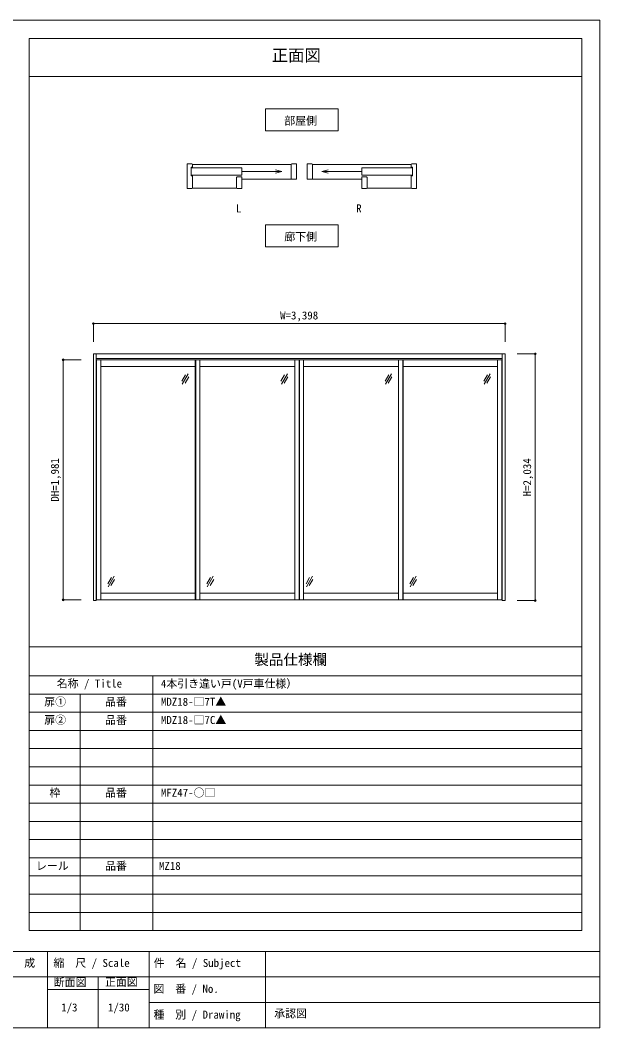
# Model space of a CAD drawing. Units: millimetres on the paper, enlarged 5 times, with parts at other scales. Extents: x -992 to 1008, y -685 to 700.
# Drawn here: x 210 to 1008, y -685 to 700 of the extents above; entities that cross this region are included whole.
import ezdxf
from ezdxf.enums import TextEntityAlignment as Align

# ---------------------------------------------------------------- set-up
doc = ezdxf.new("R2010")
doc.units = ezdxf.units.MM
doc.header["$LTSCALE"] = 5
doc.header["$PDMODE"] = 32
doc.header["$PDSIZE"] = 2.5
for name, color, linetype, lineweight in [('1-0_H-SYM', 7, 'Continuous', 20), ('1-1_0', 7, 'Continuous', 20), ('3-0', 7, 'Continuous', 20)]:
    doc.layers.add(name, color=color, linetype=linetype, lineweight=lineweight)
doc.styles.add('ＭＳ ゴシック', font='')
doc.styles.get('ＭＳ ゴシック').set_extended_font_data('MS Gothic')

msp = doc.modelspace()

# ---------------------------------------------------------------- linework, layer by layer
at = {"layer": '1-0_H-SYM'}
for p, q in [((222.5, -161.25), (222.5, 675)), ((222.5, -201.25), (982.5, -201.25))]:
    msp.add_line(p, q, dxfattribs=at)
at = {"layer": '1-1_0'}
for p, q in [((982.5, 675), (222.5, 675)), ((982.5, -551.25), (982.5, 675)), ((222.5, 622.5), (982.5, 622.5)), ((982.5, -161.25), (982.5, 622.5)), ((222.5, -551.25), (222.5, -161.25)), ((222.5, -161.25), (982.5, -161.25)), ((222.5, -161.25), (982.5, -161.25)), ((392.5, -551.25), (392.5, -201.25)), ((222.5, -226.25), (982.5, -226.25)), ((292.5, -551.25), (292.5, -226.25)), ((222.5, -251.25), (982.5, -251.25)), ((222.5, -276.25), (982.5, -276.25)), ((222.5, -301.25), (982.5, -301.25)), ((222.5, -326.25), (982.5, -326.25)), ((222.5, -351.25), (982.5, -351.25)), ((222.5, -376.25), (982.5, -376.25)), ((222.5, -401.25), (982.5, -401.25)), ((222.5, -426.25), (982.5, -426.25)), ((222.5, -451.25), (982.5, -451.25)), ((222.5, -476.25), (982.5, -476.25)), ((222.5, -501.25), (982.5, -501.25)), ((222.5, -526.25), (982.5, -526.25)), ((222.5, -551.25), (982.5, -551.25)), ((1007.5, -580), (-992.5, -580)), ((247.5, -580), (247.5, -685)), ((387.5, -580), (387.5, -685)), ((547.5, -580), (547.5, -685)), ((1007.5, -615), (-587.5, -615)), ((317.5, -615), (317.5, -685)), ((387.5, -632.5), (247.5, -632.5)), ((1007.5, -650), (387.5, -650))]:
    msp.add_line(p, q, dxfattribs=at)
msp.add_lwpolyline([(-992.5, -685), (1007.5, -685), (1007.5, 700), (-992.5, 700)], close=True, dxfattribs=at)
msp.add_lwpolyline([(222.5, -161.25), (222.5, 622.5), (982.5, 622.5)], dxfattribs=at)
at = {"layer": '3-0'}
for p, q in [((446.179, 502.594), (439.729, 502.594)), ((439.729, 468.394), (439.729, 502.594)), ((446.929, 501.694), (582.829, 501.694)), ((582.829, 501.844), (582.829, 481.294)), ((590.029, 481.294), (590.029, 502.594)), ((605.029, 481.294), (605.029, 502.594)), ((612.229, 501.844), (612.229, 481.294)), ((748.129, 501.694), (612.229, 501.694)), ((748.879, 502.594), (755.329, 502.594)), ((755.329, 468.394), (755.329, 502.594)), ((445.429, 497.794), (445.429, 486.019)), ((446.929, 497.794), (445.429, 497.794)), ((445.429, 496.894), (514.935, 496.894)), ((514.935, 486.994), (445.429, 486.994)), ((445.429, 486.019), (446.929, 486.019)), ((514.935, 496.894), (514.935, 486.994)), ((514.935, 491.944), (570.104, 491.944)), ((570.104, 491.944), (561.41, 494.273)), ((570.104, 491.944), (561.41, 489.614)), ((624.955, 491.944), (633.648, 494.273)), ((624.955, 491.944), (633.648, 489.614)), ((680.124, 491.944), (624.955, 491.944)), ((749.629, 496.894), (680.124, 496.894)), ((680.124, 496.894), (680.124, 486.994)), ((680.124, 486.994), (749.629, 486.994)), ((748.129, 497.794), (749.629, 497.794)), ((749.629, 486.019), (748.129, 486.019)), ((749.629, 497.794), (749.629, 486.019)), ((514.935, 468.394), (514.935, 484.594)), ((514.935, 481.294), (590.029, 481.294)), ((680.124, 481.294), (605.029, 481.294)), ((680.124, 468.394), (680.124, 484.594)), ((446.179, 468.394), (439.729, 468.394)), ((446.929, 469.294), (507.735, 469.294)), ((748.129, 469.294), (687.324, 469.294)), ((748.879, 468.394), (755.329, 468.394)), ((310.718, 282.861), (310.718, 257.861)), ((310.718, 282.861), (877.051, 282.861)), ((877.051, 282.861), (877.051, 257.861)), ((877.051, 241.195), (310.718, 241.195)), ((314.718, -97.805), (314.718, 241.195)), ((873.051, 241.195), (873.051, -97.805)), ((877.051, -97.805), (877.051, 241.195)), ((893.718, 241.195), (918.718, 241.195)), ((893.718, 241.195), (918.718, 241.195)), ((918.718, 241.195), (893.718, 241.195)), ((918.718, 241.195), (918.718, -97.805)), ((269.051, 233.195), (294.051, 233.195)), ((269.051, 233.195), (269.051, -96.805)), ((314.718, 235.195), (873.051, 235.195)), ((314.718, 233.195), (873.051, 233.195)), ((315.134, -96.805), (315.134, 233.195)), ((320.968, -96.805), (320.968, 233.195)), ((320.968, 224.028), (450.968, 224.028)), ((450.968, -96.805), (450.968, 233.195)), ((451.468, -96.805), (451.468, 233.195)), ((457.301, -96.805), (457.301, 233.195)), ((457.301, 224.028), (587.801, 224.028)), ((587.801, -96.805), (587.801, 233.195)), ((593.634, -96.805), (593.634, 233.195)), ((593.634, -96.805), (593.634, 233.195)), ((599.968, -96.805), (599.968, 233.195)), ((599.968, 224.028), (730.468, 224.028)), ((730.468, -96.805), (730.468, 233.195)), ((736.301, -96.805), (736.301, 233.195)), ((736.801, -96.805), (736.801, 233.195)), ((736.801, 224.028), (866.801, 224.028)), ((866.801, -96.805), (866.801, 233.195)), ((872.634, -96.805), (872.634, 233.195)), ((873.051, -96.805), (873.051, 233.195)), ((432.52, 203.775), (437.52, 212.435)), ((433.019, 199.638), (441.352, 214.072)), ((436.85, 201.275), (441.85, 209.935)), ((568.854, 203.775), (573.854, 212.435)), ((569.352, 199.638), (577.685, 214.072)), ((573.184, 201.275), (578.184, 209.935)), ((712.02, 203.775), (717.02, 212.435)), ((712.519, 199.638), (720.852, 214.072)), ((716.35, 201.275), (721.35, 209.935)), ((847.854, 203.775), (852.854, 212.435)), ((848.352, 199.638), (856.685, 214.072)), ((852.184, 201.275), (857.184, 209.935)), ((335.585, -66.052), (330.585, -74.712)), ((339.417, -64.415), (331.083, -78.849)), ((339.915, -68.552), (334.915, -77.212)), ((471.918, -66.052), (466.918, -74.712)), ((475.75, -64.415), (467.417, -78.849)), ((476.248, -68.552), (471.248, -77.212)), ((608.252, -66.052), (603.252, -74.712)), ((612.083, -64.415), (603.75, -78.849)), ((612.582, -68.552), (607.582, -77.212)), ((750.918, -66.052), (745.918, -74.712)), ((754.75, -64.415), (746.417, -78.849)), ((755.248, -68.552), (750.248, -77.212)), ((269.051, -96.805), (294.051, -96.805)), ((450.968, -87.639), (320.968, -87.639)), ((587.801, -87.639), (457.301, -87.639)), ((594.134, -96.805), (873.051, -96.805)), ((730.468, -87.639), (599.968, -87.639)), ((866.801, -87.639), (736.801, -87.639)), ((873.051, -97.805), (877.051, -97.805)), ((918.718, -97.805), (893.718, -97.805))]:
    msp.add_line(p, q, dxfattribs=at)
for points in [[(547.529, 577.966), (647.529, 577.966), (647.529, 547.966), (547.529, 547.966)], [(547.529, 388.623), (647.529, 388.623), (647.529, 418.623), (547.529, 418.623)]]:
    msp.add_lwpolyline(points, close=True, dxfattribs=at)
for points in [[(446.179, 502.594), (446.929, 501.844), (446.929, 497.794)], [(582.829, 501.844), (583.579, 502.594), (590.029, 502.594)], [(612.229, 501.844), (611.479, 502.594), (605.029, 502.594)], [(748.879, 502.594), (748.129, 501.844), (748.129, 497.794)], [(446.179, 468.394), (446.929, 469.144), (446.929, 486.019)], [(748.879, 468.394), (748.129, 469.144), (748.129, 486.019)], [(507.735, 469.144), (507.735, 483.844), (508.485, 484.594), (514.935, 484.594)], [(687.324, 469.144), (687.324, 483.844), (686.574, 484.594), (680.124, 484.594)], [(507.735, 469.144), (508.485, 468.394), (514.935, 468.394)], [(687.324, 469.144), (686.574, 468.394), (680.124, 468.394)], [(310.718, 241.195), (310.718, -97.805), (314.718, -97.805)], [(593.634, -96.805), (314.718, -96.805), (314.718, 233.195)], [(593.634, -96.805), (594.134, -96.805), (594.134, 233.195)]]:
    msp.add_lwpolyline(points, dxfattribs=at)
at = {"layer": '3-0', "color": 3}
for p in [(310.718, 282.861), (877.051, 282.861), (918.718, 241.195), (269.051, 233.195), (269.051, -96.805), (918.718, -97.805)]:
    msp.add_point(p, dxfattribs=at)

# ---------------------------------------------------------------- texts
at = {"layer": '1-0_H-SYM', "style": 'ＭＳ ゴシック'}
for s, p in [('扉①', (243.167, -245.682)), ('品番', (326.833, -245.682)), ('MDZ18-□7T▲', (403.667, -245.682)), ('扉②', (243.167, -270.682)), ('品番', (326.833, -270.682)), ('MDZ18-□7C▲', (403.667, -270.682)), ('枠', (250.333, -370.682)), ('品番', (326.833, -370.682)), ('MFZ47-○□', (403.667, -370.682)), ('レール', (231.825, -471.18)), ('品番', (326.875, -471.25)), ('MZ18', (400.928, -471.25))]:
    msp.add_text(s, height=11, dxfattribs=at).set_placement(p, align=Align.BOTTOM_LEFT)
at = {"layer": '1-1_0', "style": 'ＭＳ ゴシック'}
for s, height, p in [('正面図', 16.5, (556.119, 638.489)), ('製品仕様欄', 14.66, (532.198, -190.536)), ('名称 / Title', 11, (260.32, -220.528)), ('4本引き違い戸(V戸車仕様）', 11, (403.667, -220.682)), ('作\u3000成', 11, (185.583, -604.606)), ('縮\u3000尺 / Scale', 11, (255.842, -604.606)), ('件\u3000名 / Subject', 11, (393.805, -604.618)), ('断面図', 11, (256.272, -631.073)), ('正面図', 11, (326.67, -630.718)), ('図\u3000番 / No.', 11, (393.387, -640.175)), ('1/3', 11, (266.458, -665.724)), ('1/30', 11, (330.833, -665.724)), ('種\u3000別 / Drawing', 11, (393.472, -675.643)), ('承認図', 11, (559.516, -674.048))]:
    msp.add_text(s, height=height, dxfattribs=at).set_placement(p, align=Align.BOTTOM_LEFT)
at = {"layer": '3-0', "style": 'ＭＳ ゴシック'}
for s, p in [('部屋側', (573.399, 552.966)), ('L', (506.959, 432.523)), ('R', (672.259, 432.523)), ('廊下側', (573.399, 393.623)), ('W=3,398', (567.634, 285.361))]:
    msp.add_text(s, height=11, dxfattribs=at).set_placement(p, align=Align.BOTTOM_LEFT)
for s, p in [('DH=1,981', (266.551, 38.195)), ('H=2,034', (916.218, 45.445))]:
    msp.add_text(s, height=11, rotation=90, dxfattribs=at).set_placement(p, align=Align.BOTTOM_LEFT)

doc.saveas('drawing.dxf')
